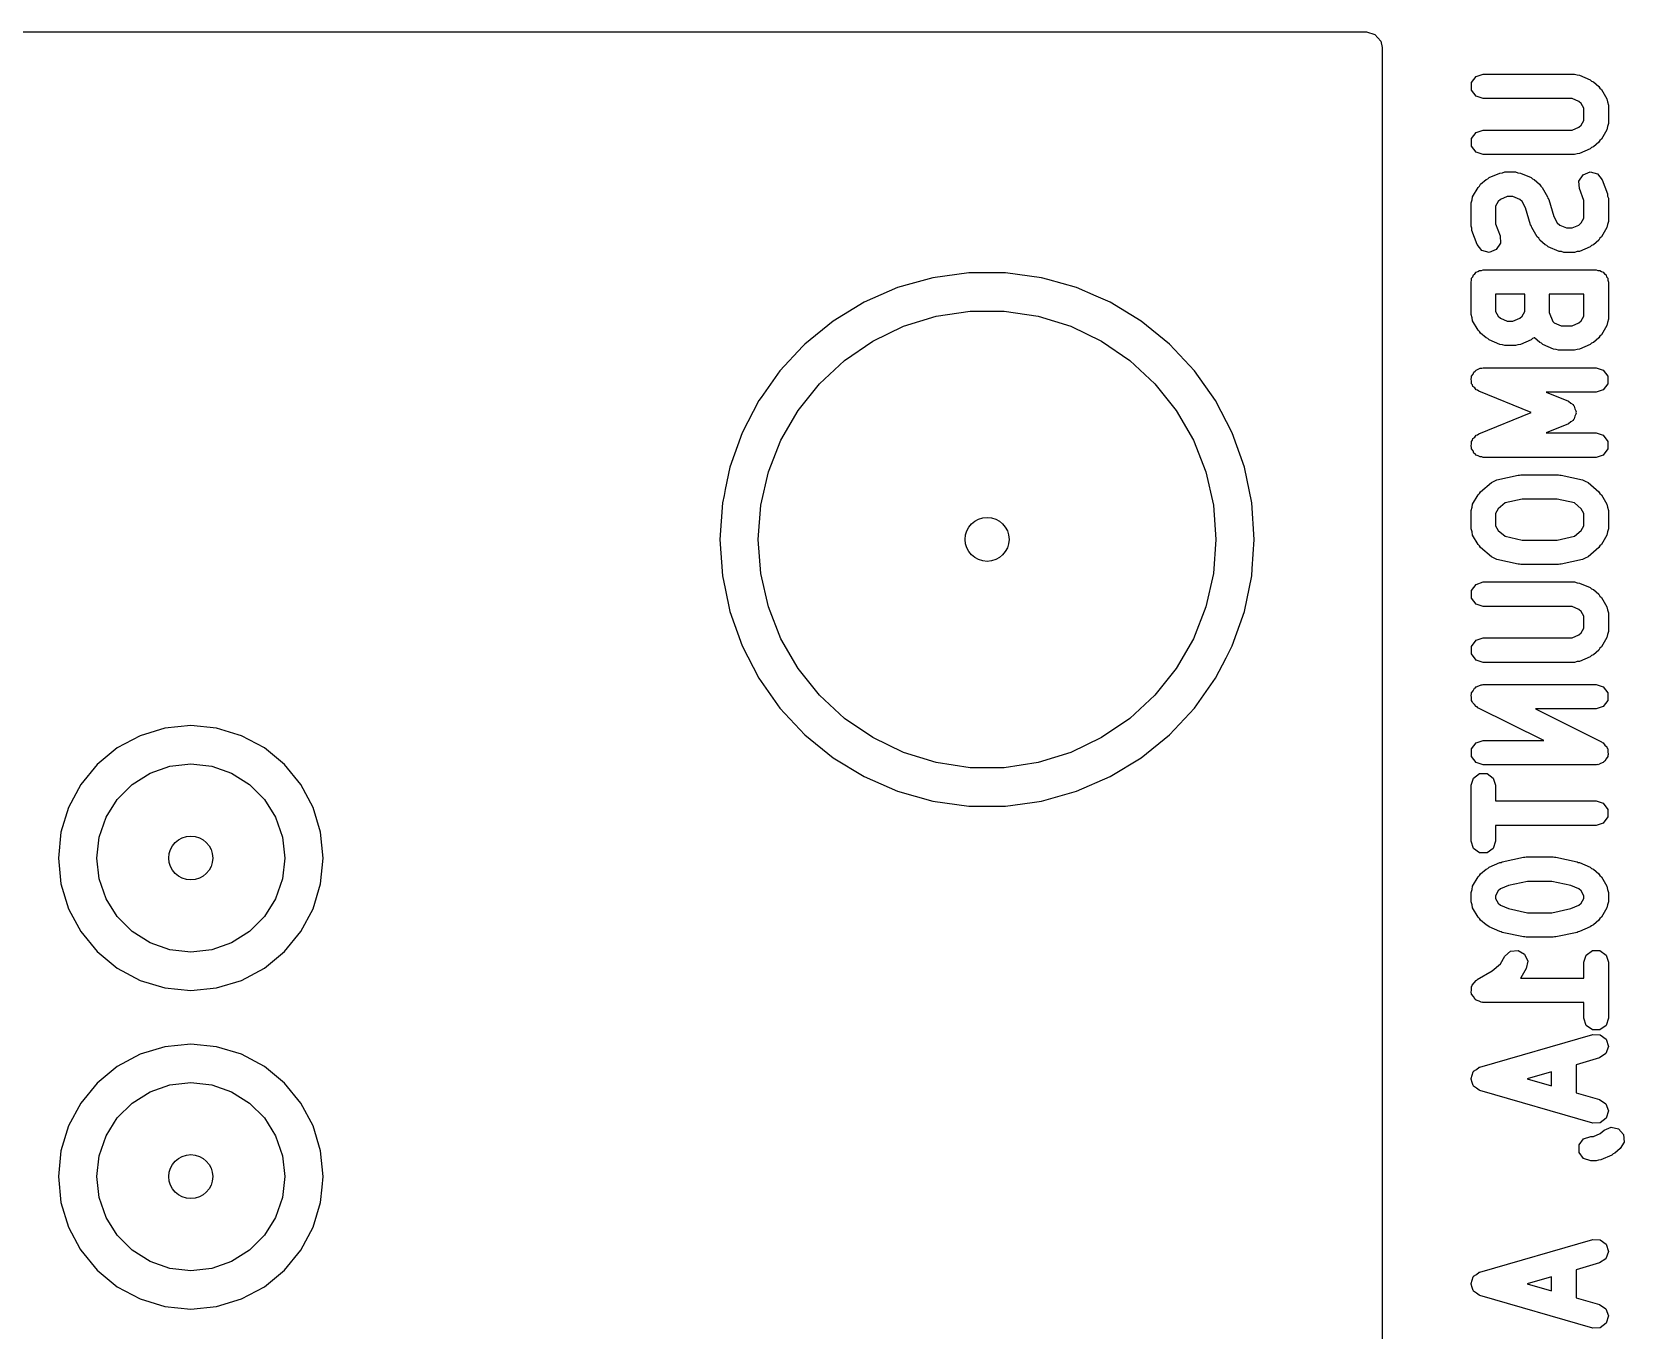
# Model space of a CAD drawing. Extents: x 4.87 to 6.82, y -3.89 to -3.11.
# Drawn here: x 6.3162 to 6.8161, y -3.5175 to -3.11 of the extents above; entities that cross this region are included whole.
import ezdxf

# ---------------------------------------------------------------- set-up
doc = ezdxf.new("R2010")
doc.units = 0
doc.header["$MEASUREMENT"] = 0
doc.layers.add('BLACK', color=7, linetype='CONTINUOUS')

msp = doc.modelspace()

# ---------------------------------------------------------------- linework, layer by layer
at = {"layer": 'BLACK', "linetype": 'CONTINUOUS'}
for p, q in [((4.87591, -3.11), (6.7352, -3.11)), ((6.7352, -3.11), (6.73788, -3.11079)), ((6.73788, -3.11079), (6.73971, -3.1129)), ((6.73971, -3.1129), (6.74016, -3.11496)), ((6.74016, -3.11496), (6.74016, -3.88858)), ((6.76825, -3.12592), (6.76964, -3.124)), ((6.76964, -3.124), (6.7719, -3.12327)), ((6.7719, -3.12327), (6.80058, -3.12327)), ((6.80058, -3.12327), (6.80133, -3.12351)), ((6.80133, -3.12351), (6.80211, -3.12359)), ((6.80211, -3.12359), (6.80548, -3.12505)), ((6.76825, -3.1283), (6.76825, -3.12592)), ((6.76964, -3.13021), (6.76825, -3.1283)), ((6.80548, -3.12505), (6.80593, -3.12544)), ((6.80593, -3.12544), (6.80647, -3.12567)), ((6.80647, -3.12567), (6.80816, -3.12713)), ((6.80816, -3.12713), (6.80849, -3.12768)), ((6.80849, -3.12768), (6.80897, -3.12812)), ((6.80897, -3.12812), (6.81066, -3.13104)), ((6.7719, -3.13095), (6.76964, -3.13021)), ((6.79979, -3.13095), (6.7719, -3.13095)), ((6.80189, -3.13186), (6.79979, -3.13095)), ((6.80264, -3.13251), (6.80189, -3.13186)), ((6.80349, -3.13399), (6.80264, -3.13251)), ((6.80349, -3.13778), (6.80349, -3.13399)), ((6.81066, -3.13104), (6.81086, -3.13201)), ((6.81086, -3.13201), (6.81117, -3.13296)), ((6.81117, -3.13296), (6.81117, -3.13881)), ((6.80189, -3.13991), (6.80264, -3.13925)), ((6.80264, -3.13925), (6.80349, -3.13778)), ((6.81117, -3.13881), (6.81086, -3.13975)), ((6.76825, -3.14347), (6.76964, -3.14155)), ((6.76825, -3.14584), (6.76825, -3.14347)), ((6.76964, -3.14155), (6.7719, -3.14082)), ((6.7719, -3.14082), (6.79979, -3.14082)), ((6.79979, -3.14082), (6.80189, -3.13991)), ((6.80849, -3.14408), (6.80816, -3.14463)), ((6.80897, -3.14365), (6.80849, -3.14408)), ((6.81066, -3.14073), (6.80897, -3.14365)), ((6.81086, -3.13975), (6.81066, -3.14073)), ((6.76964, -3.14776), (6.76825, -3.14584)), ((6.7719, -3.1485), (6.76964, -3.14776)), ((6.80058, -3.1485), (6.7719, -3.1485)), ((6.80133, -3.14825), (6.80058, -3.1485)), ((6.80211, -3.14818), (6.80133, -3.14825)), ((6.80548, -3.14672), (6.80211, -3.14818)), ((6.80593, -3.14633), (6.80548, -3.14672)), ((6.80647, -3.1461), (6.80593, -3.14633)), ((6.80816, -3.14463), (6.80647, -3.1461)), ((6.77375, -3.15576), (6.77712, -3.1543)), ((6.77712, -3.1543), (6.7779, -3.15422)), ((6.7779, -3.15422), (6.77865, -3.15398)), ((6.77865, -3.15398), (6.78202, -3.15398)), ((6.78202, -3.15398), (6.78277, -3.15422)), ((6.78277, -3.15422), (6.78355, -3.1543)), ((6.78355, -3.1543), (6.78692, -3.15576)), ((6.80323, -3.15484), (6.80544, -3.15398)), ((6.80544, -3.15398), (6.80773, -3.1546)), ((6.76857, -3.16175), (6.77026, -3.15882)), ((6.77026, -3.15882), (6.77074, -3.15839)), ((6.77074, -3.15839), (6.77107, -3.15784)), ((6.77107, -3.15784), (6.77276, -3.15638)), ((6.77276, -3.15638), (6.7733, -3.15615)), ((6.7733, -3.15615), (6.77375, -3.15576)), ((6.78692, -3.15576), (6.78737, -3.15615)), ((6.78737, -3.15615), (6.78791, -3.15638)), ((6.78791, -3.15638), (6.7896, -3.15784)), ((6.7896, -3.15784), (6.78993, -3.15839)), ((6.78993, -3.15839), (6.79041, -3.15882)), ((6.79041, -3.15882), (6.7921, -3.16175)), ((6.80194, -3.15683), (6.80323, -3.15484)), ((6.80206, -3.1592), (6.80194, -3.15683)), ((6.80349, -3.16292), (6.80206, -3.1592)), ((6.80773, -3.1546), (6.80923, -3.15644)), ((6.80923, -3.15644), (6.81091, -3.16083)), ((6.76806, -3.16367), (6.76837, -3.16272)), ((6.76806, -3.17098), (6.76806, -3.16367)), ((6.76837, -3.16272), (6.76857, -3.16175)), ((6.77659, -3.16322), (6.77574, -3.16469)), ((6.77734, -3.16257), (6.77659, -3.16322)), ((6.77944, -3.16166), (6.77734, -3.16257)), ((6.78123, -3.16166), (6.77944, -3.16166)), ((6.78333, -3.16257), (6.78123, -3.16166)), ((6.78408, -3.16322), (6.78333, -3.16257)), ((6.78521, -3.16518), (6.78408, -3.16322)), ((6.7921, -3.16175), (6.79219, -3.16221)), ((6.79219, -3.16221), (6.79246, -3.1626)), ((6.79246, -3.1626), (6.79402, -3.168)), ((6.80349, -3.16849), (6.80349, -3.16292)), ((6.81091, -3.16083), (6.81095, -3.16153)), ((6.81095, -3.16153), (6.81117, -3.1622)), ((6.81117, -3.1622), (6.81117, -3.16952)), ((6.77574, -3.16469), (6.77574, -3.17027)), ((6.78677, -3.17058), (6.78521, -3.16518)), ((6.79402, -3.168), (6.79515, -3.16996)), ((6.80264, -3.16996), (6.80349, -3.16849)), ((6.76828, -3.17165), (6.76806, -3.17098)), ((6.76832, -3.17236), (6.76828, -3.17165)), ((6.77, -3.17674), (6.76832, -3.17236)), ((6.77574, -3.17027), (6.77717, -3.17399)), ((6.77717, -3.17399), (6.77729, -3.17636)), ((6.78704, -3.17097), (6.78677, -3.17058)), ((6.78713, -3.17143), (6.78704, -3.17097)), ((6.78882, -3.17436), (6.78713, -3.17143)), ((6.79515, -3.16996), (6.7959, -3.17062)), ((6.7959, -3.17062), (6.798, -3.17153)), ((6.798, -3.17153), (6.79979, -3.17153)), ((6.79979, -3.17153), (6.80189, -3.17062)), ((6.80189, -3.17062), (6.80264, -3.16996)), ((6.81066, -3.17143), (6.80897, -3.17436)), ((6.81086, -3.17046), (6.81066, -3.17143)), ((6.81117, -3.16952), (6.81086, -3.17046)), ((6.7715, -3.17859), (6.77, -3.17674)), ((6.77379, -3.1792), (6.7715, -3.17859)), ((6.776, -3.17835), (6.77379, -3.1792)), ((6.77729, -3.17636), (6.776, -3.17835)), ((6.7893, -3.17479), (6.78882, -3.17436)), ((6.78963, -3.17534), (6.7893, -3.17479)), ((6.79132, -3.1768), (6.78963, -3.17534)), ((6.79186, -3.17703), (6.79132, -3.1768)), ((6.79231, -3.17743), (6.79186, -3.17703)), ((6.79568, -3.17889), (6.79231, -3.17743)), ((6.79646, -3.17896), (6.79568, -3.17889)), ((6.79721, -3.1792), (6.79646, -3.17896)), ((6.80058, -3.1792), (6.79721, -3.1792)), ((6.80133, -3.17896), (6.80058, -3.1792)), ((6.80211, -3.17889), (6.80133, -3.17896)), ((6.80548, -3.17743), (6.80211, -3.17889)), ((6.80593, -3.17703), (6.80548, -3.17743)), ((6.80647, -3.1768), (6.80593, -3.17703)), ((6.80816, -3.17534), (6.80647, -3.1768)), ((6.80849, -3.17479), (6.80816, -3.17534)), ((6.80897, -3.17436), (6.80849, -3.17479)), ((6.59223, -3.18909), (6.58805, -3.19026)), ((6.59908, -3.18717), (6.59223, -3.18909)), ((6.61042, -3.18561), (6.59908, -3.18717)), ((6.62187, -3.18561), (6.61042, -3.18561)), ((6.61042, -3.18561), (6.61042, -3.18561)), ((6.63321, -3.18717), (6.62187, -3.18561)), ((6.62187, -3.18561), (6.62187, -3.18561)), ((6.63521, -3.18773), (6.63321, -3.18717)), ((6.63321, -3.18717), (6.63321, -3.18717)), ((6.64423, -3.19026), (6.63521, -3.18773)), ((6.76806, -3.18853), (6.76825, -3.18795)), ((6.76806, -3.19876), (6.76806, -3.18853)), ((6.76825, -3.18734), (6.7686, -3.18685)), ((6.76825, -3.18795), (6.76825, -3.18734)), ((6.7686, -3.18685), (6.76879, -3.18627)), ((6.76879, -3.18627), (6.76928, -3.18591)), ((6.76928, -3.18591), (6.76964, -3.18542)), ((6.76964, -3.18542), (6.77022, -3.18523)), ((6.77022, -3.18523), (6.77071, -3.18488)), ((6.77071, -3.18488), (6.77132, -3.18488)), ((6.77132, -3.18488), (6.7719, -3.18469)), ((6.7719, -3.18469), (6.80733, -3.18469)), ((6.80733, -3.18469), (6.80791, -3.18488)), ((6.80791, -3.18488), (6.80852, -3.18488)), ((6.80852, -3.18488), (6.80901, -3.18523)), ((6.80901, -3.18523), (6.80959, -3.18542)), ((6.80959, -3.18542), (6.80994, -3.18591)), ((6.80994, -3.18591), (6.81044, -3.18627)), ((6.81044, -3.18627), (6.81062, -3.18685)), ((6.81062, -3.18685), (6.81098, -3.18734)), ((6.81098, -3.18734), (6.81098, -3.18795)), ((6.81098, -3.18795), (6.81117, -3.18853)), ((6.81117, -3.18853), (6.81117, -3.20022)), ((6.58805, -3.19026), (6.57755, -3.19482)), ((6.58805, -3.19026), (6.58805, -3.19026)), ((6.58805, -3.19026), (6.58805, -3.19026)), ((6.65042, -3.19295), (6.64423, -3.19026)), ((6.65473, -3.19482), (6.65042, -3.19295)), ((6.78493, -3.19237), (6.77574, -3.19237)), ((6.77574, -3.19237), (6.77574, -3.19773)), ((6.78493, -3.19773), (6.78493, -3.19237)), ((6.80349, -3.19237), (6.79261, -3.19237)), ((6.79261, -3.19237), (6.79261, -3.19805)), ((6.80349, -3.1992), (6.80349, -3.19237)), ((6.57755, -3.19482), (6.56777, -3.20077)), ((6.58989, -3.20241), (6.60015, -3.19924)), ((6.60015, -3.19924), (6.61077, -3.19764)), ((6.61077, -3.19764), (6.62151, -3.19764)), ((6.62151, -3.19764), (6.63213, -3.19924)), ((6.63213, -3.19924), (6.64239, -3.20241)), ((6.66451, -3.20077), (6.65473, -3.19482)), ((6.65473, -3.19482), (6.65473, -3.19482)), ((6.65473, -3.19482), (6.65473, -3.19482)), ((6.76837, -3.19971), (6.76806, -3.19876)), ((6.77574, -3.19773), (6.77659, -3.19921)), ((6.77659, -3.19921), (6.77734, -3.19986)), ((6.78333, -3.19986), (6.78408, -3.19921)), ((6.78408, -3.19921), (6.78493, -3.19773)), ((6.79261, -3.19805), (6.7937, -3.20088)), ((6.80264, -3.20067), (6.80349, -3.1992)), ((6.56777, -3.20077), (6.55889, -3.20799)), ((6.58022, -3.20707), (6.58989, -3.20241)), ((6.64239, -3.20241), (6.65207, -3.20707)), ((6.67339, -3.20799), (6.66451, -3.20077)), ((6.76857, -3.20068), (6.76837, -3.19971)), ((6.77026, -3.20361), (6.76857, -3.20068)), ((6.77074, -3.20404), (6.77026, -3.20361)), ((6.77107, -3.20459), (6.77074, -3.20404)), ((6.77734, -3.19986), (6.77944, -3.20077)), ((6.77944, -3.20077), (6.78123, -3.20077)), ((6.78123, -3.20077), (6.78333, -3.19986)), ((6.7937, -3.20088), (6.79421, -3.20132)), ((6.79421, -3.20132), (6.79632, -3.20224)), ((6.79632, -3.20224), (6.79979, -3.20224)), ((6.79979, -3.20224), (6.80189, -3.20132)), ((6.80189, -3.20132), (6.80264, -3.20067)), ((6.81066, -3.20214), (6.80897, -3.20507)), ((6.81086, -3.20117), (6.81066, -3.20214)), ((6.81117, -3.20022), (6.81086, -3.20117)), ((6.55827, -3.20866), (6.55108, -3.21636)), ((6.55889, -3.20799), (6.55827, -3.20866)), ((6.55889, -3.20799), (6.55889, -3.20799)), ((6.57134, -3.21312), (6.58022, -3.20707)), ((6.65207, -3.20707), (6.66094, -3.21312)), ((6.68121, -3.21636), (6.67339, -3.20799)), ((6.77276, -3.20605), (6.77107, -3.20459)), ((6.7733, -3.20628), (6.77276, -3.20605)), ((6.77375, -3.20667), (6.7733, -3.20628)), ((6.77712, -3.20813), (6.77375, -3.20667)), ((6.7779, -3.20821), (6.77712, -3.20813)), ((6.77865, -3.20845), (6.7779, -3.20821)), ((6.78202, -3.20845), (6.77865, -3.20845)), ((6.78277, -3.20821), (6.78202, -3.20845)), ((6.78355, -3.20813), (6.78277, -3.20821)), ((6.78692, -3.20667), (6.78355, -3.20813)), ((6.78737, -3.20628), (6.78692, -3.20667)), ((6.78791, -3.20605), (6.78737, -3.20628)), ((6.78793, -3.20603), (6.78791, -3.20605)), ((6.78794, -3.20605), (6.78793, -3.20603)), ((6.78963, -3.20751), (6.78794, -3.20605)), ((6.79018, -3.20774), (6.78963, -3.20751)), ((6.79062, -3.20813), (6.79018, -3.20774)), ((6.79399, -3.2096), (6.79062, -3.20813)), ((6.80548, -3.20813), (6.80211, -3.2096)), ((6.80593, -3.20774), (6.80548, -3.20813)), ((6.80647, -3.20751), (6.80593, -3.20774)), ((6.80816, -3.20605), (6.80647, -3.20751)), ((6.80849, -3.2055), (6.80816, -3.20605)), ((6.80897, -3.20507), (6.80849, -3.2055)), ((6.56347, -3.22042), (6.57134, -3.21312)), ((6.66094, -3.21312), (6.66881, -3.22042)), ((6.79477, -3.20967), (6.79399, -3.2096)), ((6.79552, -3.20991), (6.79477, -3.20967)), ((6.80058, -3.20991), (6.79552, -3.20991)), ((6.80133, -3.20967), (6.80058, -3.20991)), ((6.80211, -3.2096), (6.80133, -3.20967)), ((6.55108, -3.21636), (6.54518, -3.22471)), ((6.68781, -3.22571), (6.68121, -3.21636)), ((6.76807, -3.21897), (6.76825, -3.21852)), ((6.76825, -3.21968), (6.76807, -3.21897)), ((6.76825, -3.21805), (6.76868, -3.21745)), ((6.76825, -3.21852), (6.76825, -3.21805)), ((6.76868, -3.21745), (6.76896, -3.21677)), ((6.76896, -3.21677), (6.76936, -3.21651)), ((6.76936, -3.21651), (6.76964, -3.21613)), ((6.76964, -3.21613), (6.77034, -3.2159)), ((6.77034, -3.2159), (6.77097, -3.21551)), ((6.77097, -3.21551), (6.77145, -3.21554)), ((6.77145, -3.21554), (6.7719, -3.2154)), ((6.7719, -3.2154), (6.80733, -3.2154)), ((6.80733, -3.2154), (6.80959, -3.21613)), ((6.80959, -3.21613), (6.81098, -3.21805)), ((6.81098, -3.21805), (6.81098, -3.22042)), ((6.55678, -3.22882), (6.56347, -3.22042)), ((6.66881, -3.22042), (6.67551, -3.22882)), ((6.76825, -3.22042), (6.76825, -3.21968)), ((6.76853, -3.22081), (6.76825, -3.22042)), ((6.76864, -3.22127), (6.76853, -3.22081)), ((6.76921, -3.22174), (6.76864, -3.22127)), ((6.76964, -3.22234), (6.76921, -3.22174)), ((6.77009, -3.22249), (6.76964, -3.22234)), ((6.77046, -3.22279), (6.77009, -3.22249)), ((6.78697, -3.22947), (6.77046, -3.22279)), ((6.80733, -3.22307), (6.79163, -3.22307)), ((6.79163, -3.22307), (6.79865, -3.22591)), ((6.80959, -3.22234), (6.80733, -3.22307)), ((6.81098, -3.22042), (6.80959, -3.22234)), ((6.54448, -3.22571), (6.53921, -3.23587)), ((6.54518, -3.22471), (6.54448, -3.22571)), ((6.54448, -3.22571), (6.54448, -3.22571)), ((6.55141, -3.23812), (6.55678, -3.22882)), ((6.67551, -3.22882), (6.68088, -3.23812)), ((6.69307, -3.23587), (6.68781, -3.22571)), ((6.68781, -3.22571), (6.68781, -3.22571)), ((6.68781, -3.22571), (6.68781, -3.22571)), ((6.79865, -3.22591), (6.79936, -3.22651)), ((6.79936, -3.22651), (6.80015, -3.227)), ((6.80015, -3.227), (6.80025, -3.22726)), ((6.80025, -3.22726), (6.80046, -3.22744)), ((6.80046, -3.22744), (6.80069, -3.22834)), ((6.80069, -3.22834), (6.80104, -3.2292)), ((6.80104, -3.2292), (6.80097, -3.22947)), ((6.77046, -3.23615), (6.78697, -3.22947)), ((6.79865, -3.23303), (6.79163, -3.23587)), ((6.79936, -3.23243), (6.79865, -3.23303)), ((6.80015, -3.23194), (6.79936, -3.23243)), ((6.80025, -3.23168), (6.80015, -3.23194)), ((6.80046, -3.2315), (6.80025, -3.23168)), ((6.80069, -3.2306), (6.80046, -3.2315)), ((6.80104, -3.22974), (6.80069, -3.2306)), ((6.80097, -3.22947), (6.80104, -3.22974)), ((6.53921, -3.23587), (6.53538, -3.24666)), ((6.54748, -3.24811), (6.55141, -3.23812)), ((6.68088, -3.23812), (6.6848, -3.24811)), ((6.69691, -3.24666), (6.69307, -3.23587)), ((6.69307, -3.23587), (6.69307, -3.23587)), ((6.69307, -3.23587), (6.69307, -3.23587)), ((6.76807, -3.23998), (6.76825, -3.23926)), ((6.76825, -3.23852), (6.76853, -3.23814)), ((6.76825, -3.23926), (6.76825, -3.23852)), ((6.76853, -3.23814), (6.76864, -3.23767)), ((6.76864, -3.23767), (6.76921, -3.2372)), ((6.76921, -3.2372), (6.76964, -3.2366)), ((6.76964, -3.2366), (6.77009, -3.23645)), ((6.77009, -3.23645), (6.77046, -3.23615)), ((6.79163, -3.23587), (6.80733, -3.23587)), ((6.80733, -3.23587), (6.80959, -3.2366)), ((6.80959, -3.2366), (6.81098, -3.23852)), ((6.81098, -3.23852), (6.81098, -3.24089)), ((6.76825, -3.24042), (6.76807, -3.23998)), ((6.76825, -3.24089), (6.76825, -3.24042)), ((6.76868, -3.24149), (6.76825, -3.24089)), ((6.76896, -3.24218), (6.76868, -3.24149)), ((6.76936, -3.24243), (6.76896, -3.24218)), ((6.76964, -3.24281), (6.76936, -3.24243)), ((6.77034, -3.24304), (6.76964, -3.24281)), ((6.77097, -3.24343), (6.77034, -3.24304)), ((6.77145, -3.2434), (6.77097, -3.24343)), ((6.7719, -3.24355), (6.77145, -3.2434)), ((6.80733, -3.24355), (6.7719, -3.24355)), ((6.80959, -3.24281), (6.80733, -3.24355)), ((6.81098, -3.24089), (6.80959, -3.24281)), ((6.53538, -3.24666), (6.53392, -3.25365)), ((6.53538, -3.24666), (6.53538, -3.24666)), ((6.54509, -3.25858), (6.54748, -3.24811)), ((6.6848, -3.24811), (6.68719, -3.25858)), ((6.69924, -3.25787), (6.69691, -3.24666)), ((6.77615, -3.25058), (6.7829, -3.24912)), ((6.7829, -3.24912), (6.78331, -3.24916)), ((6.78331, -3.24916), (6.78371, -3.24903)), ((6.78371, -3.24903), (6.79552, -3.24903)), ((6.79552, -3.24903), (6.79592, -3.24916)), ((6.79592, -3.24916), (6.79633, -3.24912)), ((6.79633, -3.24912), (6.80308, -3.25058)), ((6.53392, -3.25365), (6.53354, -3.25551)), ((6.77107, -3.25435), (6.77445, -3.25143)), ((6.77445, -3.25143), (6.77532, -3.25106)), ((6.77532, -3.25106), (6.77615, -3.25058)), ((6.80308, -3.25058), (6.80391, -3.25106)), ((6.80391, -3.25106), (6.80478, -3.25143)), ((6.80478, -3.25143), (6.80816, -3.25435)), ((6.53305, -3.25787), (6.53227, -3.26929)), ((6.53354, -3.25551), (6.53305, -3.25787)), ((6.53305, -3.25787), (6.53305, -3.25787)), ((6.54429, -3.26929), (6.54509, -3.25858)), ((6.68719, -3.25858), (6.68799, -3.26929)), ((6.70002, -3.26929), (6.69924, -3.25787)), ((6.69924, -3.25787), (6.69924, -3.25787)), ((6.69924, -3.25787), (6.69924, -3.25787)), ((6.76806, -3.26018), (6.76837, -3.25923)), ((6.76837, -3.25923), (6.76857, -3.25826)), ((6.76857, -3.25826), (6.77026, -3.25534)), ((6.77026, -3.25534), (6.77074, -3.25491)), ((6.77074, -3.25491), (6.77107, -3.25435)), ((6.77873, -3.25787), (6.77659, -3.25973)), ((6.78412, -3.25671), (6.77873, -3.25787)), ((6.79511, -3.25671), (6.78412, -3.25671)), ((6.8005, -3.25787), (6.79511, -3.25671)), ((6.80264, -3.25973), (6.8005, -3.25787)), ((6.80816, -3.25435), (6.80849, -3.25491)), ((6.80849, -3.25491), (6.80897, -3.25534)), ((6.80897, -3.25534), (6.81066, -3.25826)), ((6.81066, -3.25826), (6.81086, -3.25923)), ((6.81086, -3.25923), (6.81117, -3.26018)), ((6.76806, -3.26603), (6.76806, -3.26018)), ((6.77659, -3.25973), (6.77574, -3.26121)), ((6.77574, -3.26121), (6.77574, -3.265)), ((6.80349, -3.26121), (6.80264, -3.25973)), ((6.80349, -3.265), (6.80349, -3.26121)), ((6.81117, -3.26018), (6.81117, -3.26603)), ((6.53227, -3.26929), (6.53227, -3.26929)), ((6.53227, -3.26929), (6.53305, -3.28071)), ((6.54509, -3.28), (6.54429, -3.26929)), ((6.68799, -3.26929), (6.68719, -3.28)), ((6.69939, -3.27853), (6.70002, -3.26929)), ((6.70002, -3.26929), (6.70002, -3.26929)), ((6.76837, -3.26697), (6.76806, -3.26603)), ((6.76857, -3.26795), (6.76837, -3.26697)), ((6.77026, -3.27087), (6.76857, -3.26795)), ((6.77574, -3.265), (6.77659, -3.26648)), ((6.77659, -3.26648), (6.77873, -3.26833)), ((6.77873, -3.26833), (6.78412, -3.2695)), ((6.79511, -3.2695), (6.8005, -3.26833)), ((6.8005, -3.26833), (6.80264, -3.26648)), ((6.80264, -3.26648), (6.80349, -3.265)), ((6.81066, -3.26795), (6.80897, -3.27087)), ((6.81086, -3.26697), (6.81066, -3.26795)), ((6.81117, -3.26603), (6.81086, -3.26697)), ((6.77074, -3.2713), (6.77026, -3.27087)), ((6.77107, -3.27185), (6.77074, -3.2713)), ((6.77445, -3.27478), (6.77107, -3.27185)), ((6.78412, -3.2695), (6.79511, -3.2695)), ((6.80816, -3.27185), (6.80478, -3.27478)), ((6.80849, -3.2713), (6.80816, -3.27185)), ((6.80897, -3.27087), (6.80849, -3.2713)), ((6.69924, -3.28071), (6.69939, -3.27853)), ((6.77532, -3.27515), (6.77445, -3.27478)), ((6.77615, -3.27563), (6.77532, -3.27515)), ((6.7829, -3.27709), (6.77615, -3.27563)), ((6.78331, -3.27705), (6.7829, -3.27709)), ((6.78371, -3.27718), (6.78331, -3.27705)), ((6.79552, -3.27718), (6.78371, -3.27718)), ((6.79592, -3.27705), (6.79552, -3.27718)), ((6.79633, -3.27709), (6.79592, -3.27705)), ((6.80308, -3.27563), (6.79633, -3.27709)), ((6.80391, -3.27515), (6.80308, -3.27563)), ((6.80478, -3.27478), (6.80391, -3.27515)), ((6.53305, -3.28071), (6.53305, -3.28071)), ((6.53305, -3.28071), (6.53305, -3.28071)), ((6.53305, -3.28071), (6.53388, -3.28474)), ((6.54748, -3.29047), (6.54509, -3.28)), ((6.68719, -3.28), (6.6848, -3.29047)), ((6.69691, -3.29192), (6.69924, -3.28071)), ((6.76825, -3.28532), (6.76964, -3.2834)), ((6.76964, -3.2834), (6.7719, -3.28266)), ((6.7719, -3.28266), (6.80058, -3.28266)), ((6.80058, -3.28266), (6.80133, -3.28291)), ((6.80133, -3.28291), (6.80211, -3.28298)), ((6.80211, -3.28298), (6.80548, -3.28444)), ((6.53388, -3.28474), (6.53538, -3.29192)), ((6.76825, -3.28769), (6.76825, -3.28532)), ((6.76964, -3.28961), (6.76825, -3.28769)), ((6.80548, -3.28444), (6.80593, -3.28483)), ((6.80593, -3.28483), (6.80647, -3.28506)), ((6.80647, -3.28506), (6.80816, -3.28653)), ((6.80816, -3.28653), (6.80849, -3.28708)), ((6.80849, -3.28708), (6.80897, -3.28751)), ((6.80897, -3.28751), (6.81066, -3.29043)), ((6.53538, -3.29192), (6.53538, -3.29192)), ((6.53538, -3.29192), (6.53921, -3.30271)), ((6.55141, -3.30047), (6.54748, -3.29047)), ((6.6848, -3.29047), (6.68088, -3.30047)), ((6.69307, -3.30271), (6.69691, -3.29192)), ((6.7719, -3.29034), (6.76964, -3.28961)), ((6.79979, -3.29034), (6.7719, -3.29034)), ((6.80189, -3.29125), (6.79979, -3.29034)), ((6.80264, -3.2919), (6.80189, -3.29125)), ((6.80349, -3.29338), (6.80264, -3.2919)), ((6.80349, -3.29717), (6.80349, -3.29338)), ((6.81066, -3.29043), (6.81086, -3.29141)), ((6.81086, -3.29141), (6.81117, -3.29235)), ((6.81117, -3.29235), (6.81117, -3.2982)), ((6.79979, -3.30021), (6.80189, -3.2993)), ((6.80189, -3.2993), (6.80264, -3.29865)), ((6.80264, -3.29865), (6.80349, -3.29717)), ((6.81086, -3.29915), (6.81066, -3.30012)), ((6.81117, -3.2982), (6.81086, -3.29915)), ((6.53921, -3.30271), (6.54448, -3.31287)), ((6.55678, -3.30977), (6.55141, -3.30047)), ((6.68088, -3.30047), (6.67551, -3.30977)), ((6.69115, -3.30642), (6.69307, -3.30271)), ((6.69307, -3.30271), (6.69307, -3.30271)), ((6.69307, -3.30271), (6.69307, -3.30271)), ((6.76825, -3.30286), (6.76964, -3.30094)), ((6.76825, -3.30524), (6.76825, -3.30286)), ((6.76964, -3.30094), (6.7719, -3.30021)), ((6.7719, -3.30021), (6.79979, -3.30021)), ((6.80816, -3.30403), (6.80647, -3.30549)), ((6.80849, -3.30347), (6.80816, -3.30403)), ((6.80897, -3.30304), (6.80849, -3.30347)), ((6.81066, -3.30012), (6.80897, -3.30304)), ((6.68781, -3.31287), (6.69115, -3.30642)), ((6.76964, -3.30715), (6.76825, -3.30524)), ((6.7719, -3.30789), (6.76964, -3.30715)), ((6.80058, -3.30789), (6.7719, -3.30789)), ((6.80133, -3.30765), (6.80058, -3.30789)), ((6.80211, -3.30757), (6.80133, -3.30765)), ((6.80548, -3.30611), (6.80211, -3.30757)), ((6.80593, -3.30572), (6.80548, -3.30611)), ((6.80647, -3.30549), (6.80593, -3.30572)), ((6.54448, -3.31287), (6.54448, -3.31287)), ((6.54448, -3.31287), (6.54448, -3.31287)), ((6.54448, -3.31287), (6.55108, -3.32222)), ((6.56347, -3.31816), (6.55678, -3.30977)), ((6.67551, -3.30977), (6.66881, -3.31816)), ((6.68121, -3.32222), (6.68781, -3.31287)), ((6.57134, -3.32547), (6.56347, -3.31816)), ((6.66881, -3.31816), (6.66094, -3.32547)), ((6.7681, -3.31812), (6.76825, -3.31782)), ((6.76825, -3.31898), (6.7681, -3.31812)), ((6.76825, -3.31749), (6.76876, -3.31678)), ((6.76825, -3.31782), (6.76825, -3.31749)), ((6.76825, -3.31986), (6.76825, -3.31898)), ((6.76876, -3.31678), (6.76915, -3.31599)), ((6.76915, -3.31599), (6.76945, -3.31584)), ((6.76945, -3.31584), (6.76964, -3.31557)), ((6.76964, -3.31557), (6.77048, -3.3153)), ((6.77048, -3.3153), (6.77125, -3.31489)), ((6.77125, -3.31489), (6.77158, -3.31494)), ((6.77158, -3.31494), (6.7719, -3.31483)), ((6.7719, -3.31483), (6.80733, -3.31483)), ((6.80733, -3.31483), (6.80959, -3.31557)), ((6.80959, -3.31557), (6.81098, -3.31749)), ((6.81098, -3.31749), (6.81098, -3.31986)), ((6.55108, -3.32222), (6.55889, -3.33059)), ((6.67339, -3.33059), (6.68121, -3.32222)), ((6.76844, -3.32013), (6.76825, -3.31986)), ((6.7685, -3.32045), (6.76844, -3.32013)), ((6.76913, -3.32107), (6.7685, -3.32045)), ((6.76964, -3.32178), (6.76913, -3.32107)), ((6.76996, -3.32188), (6.76964, -3.32178)), ((6.77019, -3.32211), (6.76996, -3.32188)), ((6.79093, -3.33238), (6.77019, -3.32211)), ((6.80733, -3.32251), (6.7883, -3.32251)), ((6.7883, -3.32251), (6.80903, -3.33278)), ((6.80959, -3.32178), (6.80733, -3.32251)), ((6.81098, -3.31986), (6.80959, -3.32178)), ((6.35803, -3.32853), (6.35024, -3.3309)), ((6.36614, -3.32773), (6.35803, -3.32853)), ((6.37425, -3.32853), (6.36614, -3.32773)), ((6.36614, -3.32773), (6.36614, -3.32773)), ((6.38104, -3.33059), (6.37425, -3.32853)), ((6.37425, -3.32853), (6.37425, -3.32853)), ((6.37425, -3.32853), (6.37425, -3.32853)), ((6.58022, -3.33152), (6.57134, -3.32547)), ((6.66094, -3.32547), (6.65207, -3.33152)), ((6.35024, -3.3309), (6.34305, -3.33474)), ((6.38205, -3.3309), (6.38104, -3.33059)), ((6.38923, -3.33474), (6.38205, -3.3309)), ((6.55889, -3.33059), (6.56777, -3.33782)), ((6.58989, -3.33617), (6.58022, -3.33152)), ((6.65207, -3.33152), (6.64239, -3.33617)), ((6.66451, -3.33782), (6.67339, -3.33059)), ((6.76825, -3.33503), (6.76964, -3.33311)), ((6.76964, -3.33311), (6.7719, -3.33238)), ((6.7719, -3.33238), (6.79093, -3.33238)), ((6.80903, -3.33278), (6.80927, -3.33301)), ((6.80927, -3.33301), (6.80959, -3.33311)), ((6.80959, -3.33311), (6.8101, -3.33383)), ((6.8101, -3.33383), (6.81073, -3.33444)), ((6.34305, -3.33474), (6.33676, -3.33991)), ((6.39553, -3.33991), (6.38923, -3.33474)), ((6.38923, -3.33474), (6.38923, -3.33474)), ((6.38923, -3.33474), (6.38923, -3.33474)), ((6.56777, -3.33782), (6.57755, -3.34376)), ((6.60015, -3.33934), (6.58989, -3.33617)), ((6.64239, -3.33617), (6.63213, -3.33934)), ((6.65473, -3.34376), (6.66451, -3.33782)), ((6.76825, -3.33741), (6.76825, -3.33503)), ((6.76964, -3.33933), (6.76825, -3.33741)), ((6.80978, -3.33906), (6.80959, -3.33933)), ((6.81008, -3.3389), (6.80978, -3.33906)), ((6.81047, -3.33812), (6.81008, -3.3389)), ((6.81098, -3.33741), (6.81047, -3.33812)), ((6.81073, -3.33444), (6.81079, -3.33477)), ((6.81079, -3.33477), (6.81098, -3.33503)), ((6.81098, -3.33503), (6.81098, -3.33591)), ((6.81098, -3.33591), (6.81113, -3.33678)), ((6.81113, -3.33678), (6.81098, -3.33707)), ((6.81098, -3.33707), (6.81098, -3.33741)), ((6.33676, -3.33991), (6.33159, -3.3462)), ((6.34773, -3.34621), (6.35333, -3.34269)), ((6.35333, -3.34269), (6.35957, -3.3405)), ((6.35957, -3.3405), (6.36614, -3.33976)), ((6.36614, -3.33976), (6.37271, -3.3405)), ((6.37271, -3.3405), (6.37895, -3.34269)), ((6.37895, -3.34269), (6.38455, -3.34621)), ((6.4007, -3.3462), (6.39553, -3.33991)), ((6.57755, -3.34376), (6.58805, -3.34833)), ((6.61077, -3.34094), (6.60015, -3.33934)), ((6.62151, -3.34094), (6.61077, -3.34094)), ((6.63213, -3.33934), (6.62151, -3.34094)), ((6.64423, -3.34833), (6.65473, -3.34376)), ((6.76806, -3.34646), (6.76879, -3.3442)), ((6.76879, -3.3442), (6.77071, -3.34281)), ((6.7719, -3.34006), (6.76964, -3.33933)), ((6.77071, -3.34281), (6.77308, -3.34281)), ((6.80733, -3.34006), (6.7719, -3.34006)), ((6.77308, -3.34281), (6.775, -3.3442)), ((6.775, -3.3442), (6.77574, -3.34646)), ((6.80765, -3.33996), (6.80733, -3.34006)), ((6.80798, -3.34), (6.80765, -3.33996)), ((6.80875, -3.3396), (6.80798, -3.34)), ((6.80959, -3.33933), (6.80875, -3.3396)), ((6.33159, -3.3462), (6.32775, -3.35339)), ((6.34306, -3.35088), (6.34773, -3.34621)), ((6.38455, -3.34621), (6.38923, -3.35088)), ((6.40454, -3.35339), (6.4007, -3.3462)), ((6.58805, -3.34833), (6.59908, -3.35141)), ((6.63321, -3.35141), (6.64423, -3.34833)), ((6.76806, -3.364), (6.76806, -3.34646)), ((6.77574, -3.34646), (6.77574, -3.35139)), ((6.32775, -3.35339), (6.32538, -3.36118)), ((6.33954, -3.35648), (6.34306, -3.35088)), ((6.38923, -3.35088), (6.39275, -3.35648)), ((6.4069, -3.36118), (6.40454, -3.35339)), ((6.59908, -3.35141), (6.61042, -3.35297)), ((6.61042, -3.35297), (6.61042, -3.35297)), ((6.61042, -3.35297), (6.62187, -3.35297)), ((6.62187, -3.35297), (6.63027, -3.35182)), ((6.62187, -3.35297), (6.62187, -3.35297)), ((6.63027, -3.35182), (6.63321, -3.35141)), ((6.77574, -3.35139), (6.80733, -3.35139)), ((6.80733, -3.35139), (6.80959, -3.35213)), ((6.80959, -3.35213), (6.81098, -3.35404)), ((6.81098, -3.35404), (6.81098, -3.35642)), ((6.33735, -3.36272), (6.33954, -3.35648)), ((6.39275, -3.35648), (6.39493, -3.36272)), ((6.80733, -3.35907), (6.77574, -3.35907)), ((6.77574, -3.35907), (6.77574, -3.364)), ((6.80959, -3.35834), (6.80733, -3.35907)), ((6.81098, -3.35642), (6.80959, -3.35834)), ((6.32538, -3.36118), (6.32458, -3.36929)), ((6.33661, -3.36929), (6.33735, -3.36272)), ((6.39493, -3.36272), (6.39567, -3.36929)), ((6.4077, -3.36929), (6.4069, -3.36118)), ((6.4069, -3.36118), (6.4069, -3.36118)), ((6.4069, -3.36118), (6.4069, -3.36118)), ((6.76879, -3.36626), (6.76806, -3.364)), ((6.77574, -3.364), (6.775, -3.36626)), ((6.32458, -3.36929), (6.32458, -3.36929)), ((6.32458, -3.36929), (6.32538, -3.3774)), ((6.33735, -3.37586), (6.33661, -3.36929)), ((6.39567, -3.36929), (6.39493, -3.37586)), ((6.4069, -3.3774), (6.4077, -3.36929)), ((6.4077, -3.36929), (6.4077, -3.36929)), ((6.77071, -3.36766), (6.76879, -3.36626)), ((6.77308, -3.36766), (6.77071, -3.36766)), ((6.775, -3.36626), (6.77308, -3.36766)), ((6.77783, -3.37049), (6.78458, -3.36903)), ((6.78458, -3.36903), (6.785, -3.36907)), ((6.785, -3.36907), (6.7854, -3.36894)), ((6.7854, -3.36894), (6.79383, -3.36894)), ((6.79383, -3.36894), (6.79423, -3.36907)), ((6.79423, -3.36907), (6.79465, -3.36903)), ((6.79465, -3.36903), (6.8014, -3.37049)), ((6.77074, -3.37482), (6.77107, -3.37426)), ((6.77107, -3.37426), (6.77276, -3.3728)), ((6.77276, -3.3728), (6.7733, -3.37257)), ((6.7733, -3.37257), (6.77375, -3.37218)), ((6.77375, -3.37218), (6.77712, -3.37072)), ((6.77712, -3.37072), (6.7775, -3.37068)), ((6.7775, -3.37068), (6.77783, -3.37049)), ((6.8014, -3.37049), (6.80173, -3.37068)), ((6.80173, -3.37068), (6.80211, -3.37072)), ((6.80211, -3.37072), (6.80548, -3.37218)), ((6.80548, -3.37218), (6.80593, -3.37257)), ((6.80593, -3.37257), (6.80647, -3.3728)), ((6.80647, -3.3728), (6.80816, -3.37426)), ((6.80816, -3.37426), (6.80849, -3.37482)), ((6.32538, -3.3774), (6.32775, -3.3852)), ((6.33954, -3.3821), (6.33735, -3.37586)), ((6.39493, -3.37586), (6.39275, -3.3821)), ((6.40454, -3.3852), (6.4069, -3.3774)), ((6.76806, -3.38009), (6.76837, -3.37914)), ((6.76837, -3.37914), (6.76857, -3.37817)), ((6.76857, -3.37817), (6.77026, -3.37525)), ((6.77026, -3.37525), (6.77074, -3.37482)), ((6.77734, -3.37899), (6.77659, -3.37964)), ((6.77983, -3.37791), (6.77734, -3.37899)), ((6.78581, -3.37662), (6.77983, -3.37791)), ((6.79342, -3.37662), (6.78581, -3.37662)), ((6.7994, -3.37791), (6.79342, -3.37662)), ((6.80189, -3.37899), (6.7994, -3.37791)), ((6.80264, -3.37964), (6.80189, -3.37899)), ((6.80849, -3.37482), (6.80897, -3.37525)), ((6.80897, -3.37525), (6.81066, -3.37817)), ((6.81066, -3.37817), (6.81086, -3.37914)), ((6.81086, -3.37914), (6.81117, -3.38009)), ((6.34306, -3.3877), (6.33954, -3.3821)), ((6.39275, -3.3821), (6.38923, -3.3877)), ((6.76806, -3.38301), (6.76806, -3.38009)), ((6.76837, -3.38396), (6.76806, -3.38301)), ((6.76857, -3.38493), (6.76837, -3.38396)), ((6.77659, -3.37964), (6.77574, -3.38112)), ((6.77574, -3.38112), (6.77574, -3.38199)), ((6.77574, -3.38199), (6.77659, -3.38346)), ((6.77659, -3.38346), (6.77734, -3.38411)), ((6.77734, -3.38411), (6.77983, -3.38519)), ((6.7994, -3.38519), (6.80189, -3.38411)), ((6.80189, -3.38411), (6.80264, -3.38346)), ((6.80349, -3.38112), (6.80264, -3.37964)), ((6.80264, -3.38346), (6.80349, -3.38199)), ((6.80349, -3.38199), (6.80349, -3.38112)), ((6.81086, -3.38396), (6.81066, -3.38493)), ((6.81117, -3.38301), (6.81086, -3.38396)), ((6.81117, -3.38009), (6.81117, -3.38301)), ((6.32775, -3.3852), (6.32849, -3.38658)), ((6.32849, -3.38658), (6.33159, -3.39238)), ((6.34773, -3.39238), (6.34306, -3.3877)), ((6.38923, -3.3877), (6.38455, -3.39238)), ((6.4007, -3.39238), (6.40454, -3.3852)), ((6.77026, -3.38786), (6.76857, -3.38493)), ((6.77074, -3.38829), (6.77026, -3.38786)), ((6.77107, -3.38884), (6.77074, -3.38829)), ((6.77276, -3.3903), (6.77107, -3.38884)), ((6.77983, -3.38519), (6.78581, -3.38649)), ((6.78581, -3.38649), (6.79342, -3.38649)), ((6.79342, -3.38649), (6.7994, -3.38519)), ((6.80816, -3.38884), (6.80647, -3.3903)), ((6.80849, -3.38829), (6.80816, -3.38884)), ((6.80897, -3.38786), (6.80849, -3.38829)), ((6.81066, -3.38493), (6.80897, -3.38786)), ((6.33159, -3.39238), (6.33676, -3.39868)), ((6.35333, -3.39589), (6.34773, -3.39238)), ((6.38455, -3.39238), (6.37895, -3.39589)), ((6.39553, -3.39868), (6.4007, -3.39238)), ((6.7733, -3.39053), (6.77276, -3.3903)), ((6.77375, -3.39092), (6.7733, -3.39053)), ((6.77712, -3.39239), (6.77375, -3.39092)), ((6.7775, -3.39242), (6.77712, -3.39239)), ((6.77783, -3.39262), (6.7775, -3.39242)), ((6.78458, -3.39408), (6.77783, -3.39262)), ((6.785, -3.39404), (6.78458, -3.39408)), ((6.7854, -3.39416), (6.785, -3.39404)), ((6.79383, -3.39416), (6.7854, -3.39416)), ((6.79423, -3.39404), (6.79383, -3.39416)), ((6.79465, -3.39408), (6.79423, -3.39404)), ((6.8014, -3.39262), (6.79465, -3.39408)), ((6.80173, -3.39242), (6.8014, -3.39262)), ((6.80211, -3.39239), (6.80173, -3.39242)), ((6.80548, -3.39092), (6.80211, -3.39239)), ((6.80593, -3.39053), (6.80548, -3.39092)), ((6.80647, -3.3903), (6.80593, -3.39053)), ((6.33676, -3.39868), (6.34305, -3.40385)), ((6.35957, -3.39808), (6.35333, -3.39589)), ((6.36614, -3.39882), (6.35957, -3.39808)), ((6.37271, -3.39808), (6.36614, -3.39882)), ((6.37895, -3.39589), (6.37271, -3.39808)), ((6.38923, -3.40385), (6.39553, -3.39868)), ((6.7787, -3.40011), (6.78046, -3.39852)), ((6.78046, -3.39852), (6.78282, -3.39827)), ((6.78282, -3.39827), (6.78487, -3.39946)), ((6.80423, -3.39977), (6.80615, -3.39837)), ((6.80615, -3.39837), (6.80852, -3.39837)), ((6.80852, -3.39837), (6.81044, -3.39977)), ((6.34305, -3.40385), (6.35024, -3.40769)), ((6.38205, -3.40769), (6.38923, -3.40385)), ((6.77472, -3.40473), (6.77733, -3.40247)), ((6.77733, -3.40247), (6.7787, -3.40011)), ((6.78535, -3.40394), (6.78366, -3.40687)), ((6.78487, -3.39946), (6.78584, -3.40162)), ((6.78584, -3.40162), (6.78535, -3.40394)), ((6.80349, -3.40202), (6.80423, -3.39977)), ((6.80349, -3.40696), (6.80349, -3.40202)), ((6.81044, -3.39977), (6.81117, -3.40202)), ((6.81117, -3.40202), (6.81117, -3.41957)), ((6.35024, -3.40769), (6.35803, -3.41005)), ((6.37425, -3.41005), (6.38205, -3.40769)), ((6.76837, -3.40944), (6.76839, -3.40924)), ((6.76839, -3.40924), (6.76906, -3.4085)), ((6.76906, -3.4085), (6.76964, -3.40769)), ((6.76964, -3.40769), (6.76984, -3.40763)), ((6.76984, -3.40763), (6.76998, -3.40747)), ((6.76998, -3.40747), (6.77472, -3.40473)), ((6.78366, -3.40687), (6.78356, -3.40696)), ((6.78356, -3.40696), (6.80349, -3.40696)), ((6.35803, -3.41005), (6.35803, -3.41005)), ((6.35803, -3.41005), (6.35803, -3.41005)), ((6.35803, -3.41005), (6.36614, -3.41085)), ((6.36614, -3.41085), (6.37425, -3.41005)), ((6.36614, -3.41085), (6.36614, -3.41085)), ((6.36614, -3.41085), (6.36614, -3.41085)), ((6.37425, -3.41005), (6.37425, -3.41005)), ((6.37425, -3.41005), (6.37425, -3.41005)), ((6.76814, -3.4116), (6.76825, -3.41061)), ((6.76825, -3.41178), (6.76814, -3.4116)), ((6.76825, -3.40961), (6.76837, -3.40944)), ((6.76825, -3.41061), (6.76825, -3.40961)), ((6.76825, -3.41198), (6.76825, -3.41178)), ((6.76883, -3.41279), (6.76825, -3.41198)), ((6.76933, -3.41365), (6.76883, -3.41279)), ((6.76952, -3.41374), (6.76933, -3.41365)), ((6.76964, -3.4139), (6.76952, -3.41374)), ((6.77059, -3.41421), (6.76964, -3.4139)), ((6.7715, -3.41462), (6.77059, -3.41421)), ((6.7717, -3.41457), (6.7715, -3.41462)), ((6.7719, -3.41464), (6.7717, -3.41457)), ((6.80349, -3.41464), (6.7719, -3.41464)), ((6.80349, -3.41957), (6.80349, -3.41464)), ((6.80423, -3.42183), (6.80349, -3.41957)), ((6.80615, -3.42322), (6.80423, -3.42183)), ((6.80852, -3.42322), (6.80615, -3.42322)), ((6.81044, -3.42183), (6.80852, -3.42322)), ((6.81117, -3.41957), (6.81044, -3.42183)), ((6.35803, -3.42853), (6.35024, -3.4309)), ((6.36614, -3.42773), (6.35803, -3.42853)), ((6.37425, -3.42853), (6.36614, -3.42773)), ((6.36614, -3.42773), (6.36614, -3.42773)), ((6.38205, -3.4309), (6.37425, -3.42853)), ((6.77083, -3.43489), (6.80627, -3.42466)), ((6.80627, -3.42466), (6.80864, -3.42474)), ((6.80864, -3.42474), (6.81051, -3.42619)), ((6.81117, -3.42847), (6.81036, -3.4307)), ((6.81051, -3.42619), (6.81117, -3.42847)), ((6.35024, -3.4309), (6.34305, -3.43474)), ((6.38923, -3.43474), (6.38205, -3.4309)), ((6.8084, -3.43203), (6.80105, -3.43416)), ((6.80105, -3.43416), (6.80105, -3.44301)), ((6.81036, -3.4307), (6.8084, -3.43203)), ((6.34305, -3.43474), (6.33676, -3.43991)), ((6.39553, -3.43991), (6.38923, -3.43474)), ((6.38923, -3.43474), (6.38923, -3.43474)), ((6.38923, -3.43474), (6.38923, -3.43474)), ((6.76806, -3.43846), (6.76842, -3.43745)), ((6.7681, -3.43858), (6.76806, -3.43846)), ((6.76806, -3.43871), (6.7681, -3.43858)), ((6.76842, -3.43971), (6.76806, -3.43871)), ((6.76842, -3.43745), (6.76872, -3.43643)), ((6.76872, -3.43643), (6.76882, -3.43635)), ((6.76882, -3.43635), (6.76887, -3.43623)), ((6.76887, -3.43623), (6.76975, -3.43563)), ((6.76975, -3.43563), (6.77059, -3.43497)), ((6.77059, -3.43497), (6.77072, -3.43497)), ((6.77072, -3.43497), (6.77083, -3.43489)), ((6.79337, -3.43638), (6.78573, -3.43858)), ((6.78573, -3.43858), (6.79337, -3.44079)), ((6.79337, -3.44079), (6.79337, -3.43638)), ((6.33676, -3.43991), (6.33159, -3.4462)), ((6.34773, -3.44621), (6.35333, -3.44269)), ((6.35333, -3.44269), (6.35957, -3.4405)), ((6.35957, -3.4405), (6.36614, -3.43976)), ((6.36614, -3.43976), (6.37271, -3.4405)), ((6.37271, -3.4405), (6.37895, -3.44269)), ((6.37895, -3.44269), (6.38455, -3.44621)), ((6.4007, -3.4462), (6.39553, -3.43991)), ((6.76872, -3.44074), (6.76842, -3.43971)), ((6.76882, -3.44082), (6.76872, -3.44074)), ((6.76887, -3.44094), (6.76882, -3.44082)), ((6.76975, -3.44154), (6.76887, -3.44094)), ((6.77059, -3.44219), (6.76975, -3.44154)), ((6.77072, -3.4422), (6.77059, -3.44219)), ((6.77083, -3.44227), (6.77072, -3.4422)), ((6.80627, -3.45251), (6.77083, -3.44227)), ((6.80105, -3.44301), (6.8084, -3.44513)), ((6.33159, -3.4462), (6.32775, -3.45339)), ((6.34306, -3.45088), (6.34773, -3.44621)), ((6.38455, -3.44621), (6.38923, -3.45088)), ((6.40454, -3.45339), (6.4007, -3.4462)), ((6.8084, -3.44513), (6.81036, -3.44646)), ((6.81036, -3.44646), (6.81117, -3.44869)), ((6.81117, -3.44869), (6.81051, -3.45097)), ((6.32775, -3.45339), (6.32538, -3.46118)), ((6.33954, -3.45648), (6.34306, -3.45088)), ((6.38923, -3.45088), (6.39275, -3.45648)), ((6.4069, -3.46118), (6.40454, -3.45339)), ((6.80864, -3.45243), (6.80627, -3.45251)), ((6.81051, -3.45097), (6.80864, -3.45243)), ((6.80988, -3.45469), (6.81206, -3.45377)), ((6.81206, -3.45377), (6.81438, -3.45431)), ((6.33735, -3.46272), (6.33954, -3.45648)), ((6.39275, -3.45648), (6.39493, -3.46272)), ((6.80199, -3.45933), (6.80339, -3.45741)), ((6.80339, -3.45741), (6.80564, -3.45668)), ((6.80564, -3.45668), (6.80654, -3.45668)), ((6.80654, -3.45668), (6.80864, -3.45577)), ((6.80864, -3.45577), (6.80988, -3.45469)), ((6.81438, -3.45431), (6.81593, -3.4561)), ((6.81613, -3.45846), (6.81491, -3.46049)), ((6.81593, -3.4561), (6.81613, -3.45846)), ((6.32538, -3.46118), (6.32458, -3.46929)), ((6.33661, -3.46929), (6.33735, -3.46272)), ((6.39493, -3.46272), (6.39567, -3.46929)), ((6.4077, -3.46929), (6.4069, -3.46118)), ((6.4069, -3.46118), (6.4069, -3.46118)), ((6.4069, -3.46118), (6.4069, -3.46118)), ((6.80199, -3.4617), (6.80199, -3.45933)), ((6.80339, -3.46362), (6.80199, -3.4617)), ((6.80564, -3.46436), (6.80339, -3.46362)), ((6.80808, -3.46411), (6.80733, -3.46436)), ((6.80886, -3.46404), (6.80808, -3.46411)), ((6.81223, -3.46258), (6.80886, -3.46404)), ((6.81268, -3.46219), (6.81223, -3.46258)), ((6.81322, -3.46196), (6.81268, -3.46219)), ((6.81491, -3.46049), (6.81322, -3.46196)), ((6.80733, -3.46436), (6.80564, -3.46436)), ((6.32458, -3.46929), (6.32458, -3.46929)), ((6.32458, -3.46929), (6.32538, -3.4774)), ((6.33735, -3.47586), (6.33661, -3.46929)), ((6.39567, -3.46929), (6.39493, -3.47586)), ((6.4069, -3.4774), (6.40738, -3.47257)), ((6.40738, -3.47257), (6.4077, -3.46929)), ((6.4077, -3.46929), (6.4077, -3.46929)), ((6.32538, -3.4774), (6.32775, -3.4852)), ((6.33954, -3.4821), (6.33735, -3.47586)), ((6.39493, -3.47586), (6.39275, -3.4821)), ((6.40454, -3.4852), (6.4069, -3.4774)), ((6.34306, -3.4877), (6.33954, -3.4821)), ((6.39275, -3.4821), (6.38923, -3.4877)), ((6.32775, -3.4852), (6.33141, -3.49205)), ((6.34773, -3.49238), (6.34306, -3.4877)), ((6.38923, -3.4877), (6.38455, -3.49238)), ((6.4007, -3.49238), (6.40454, -3.4852)), ((6.77083, -3.49924), (6.80627, -3.489)), ((6.80627, -3.489), (6.80864, -3.48908)), ((6.80864, -3.48908), (6.81051, -3.49054)), ((6.33141, -3.49205), (6.33159, -3.49238)), ((6.33159, -3.49238), (6.33676, -3.49868)), ((6.35333, -3.49589), (6.34773, -3.49238)), ((6.38455, -3.49238), (6.37895, -3.49589)), ((6.39553, -3.49868), (6.4007, -3.49238)), ((6.81117, -3.49281), (6.81036, -3.49505)), ((6.81051, -3.49054), (6.81117, -3.49281)), ((6.33676, -3.49868), (6.34305, -3.50385)), ((6.35957, -3.49808), (6.35333, -3.49589)), ((6.36614, -3.49882), (6.35957, -3.49808)), ((6.37271, -3.49808), (6.36614, -3.49882)), ((6.37895, -3.49589), (6.37271, -3.49808)), ((6.38923, -3.50385), (6.39553, -3.49868)), ((6.77072, -3.49931), (6.77083, -3.49924)), ((6.8084, -3.49638), (6.80105, -3.4985)), ((6.80105, -3.4985), (6.80105, -3.50735)), ((6.81036, -3.49505), (6.8084, -3.49638)), ((6.34305, -3.50385), (6.35024, -3.50769)), ((6.38205, -3.50769), (6.38923, -3.50385)), ((6.76806, -3.5028), (6.76842, -3.5018)), ((6.7681, -3.50292), (6.76806, -3.5028)), ((6.76806, -3.50305), (6.7681, -3.50292)), ((6.76842, -3.50405), (6.76806, -3.50305)), ((6.76842, -3.5018), (6.76872, -3.50077)), ((6.76872, -3.50508), (6.76842, -3.50405)), ((6.76872, -3.50077), (6.76882, -3.50069)), ((6.76882, -3.50069), (6.76887, -3.50057)), ((6.76887, -3.50057), (6.76975, -3.49997)), ((6.76975, -3.49997), (6.77059, -3.49931)), ((6.77059, -3.49931), (6.77072, -3.49931)), ((6.79337, -3.50072), (6.78573, -3.50292)), ((6.78573, -3.50292), (6.79337, -3.50513)), ((6.79337, -3.50513), (6.79337, -3.50072)), ((6.35024, -3.50769), (6.35803, -3.51005)), ((6.37425, -3.51005), (6.38205, -3.50769)), ((6.76882, -3.50516), (6.76872, -3.50508)), ((6.76887, -3.50528), (6.76882, -3.50516)), ((6.76975, -3.50588), (6.76887, -3.50528)), ((6.77059, -3.50653), (6.76975, -3.50588)), ((6.77072, -3.50654), (6.77059, -3.50653)), ((6.77083, -3.50661), (6.77072, -3.50654)), ((6.80627, -3.51685), (6.77083, -3.50661)), ((6.80105, -3.50735), (6.8084, -3.50947)), ((6.35803, -3.51005), (6.35803, -3.51005)), ((6.35803, -3.51005), (6.35803, -3.51005)), ((6.35803, -3.51005), (6.36614, -3.51085)), ((6.36614, -3.51085), (6.37425, -3.51005)), ((6.36614, -3.51085), (6.36614, -3.51085)), ((6.36614, -3.51085), (6.36614, -3.51085)), ((6.37425, -3.51005), (6.37425, -3.51005)), ((6.37425, -3.51005), (6.37425, -3.51005)), ((6.8084, -3.50947), (6.81036, -3.5108)), ((6.81036, -3.5108), (6.81117, -3.51303)), ((6.81117, -3.51303), (6.81051, -3.51531)), ((6.80864, -3.51677), (6.80627, -3.51685)), ((6.81051, -3.51531), (6.80864, -3.51677))]:
    msp.add_line(p, q, dxfattribs=at)
at = {"layer": 'BLACK'}
for centre in [(6.61614, -3.26929), (6.36614, -3.36929), (6.36614, -3.46929)]:
    msp.add_circle(centre, 0.00689, dxfattribs=at)

doc.saveas('drawing.dxf')
